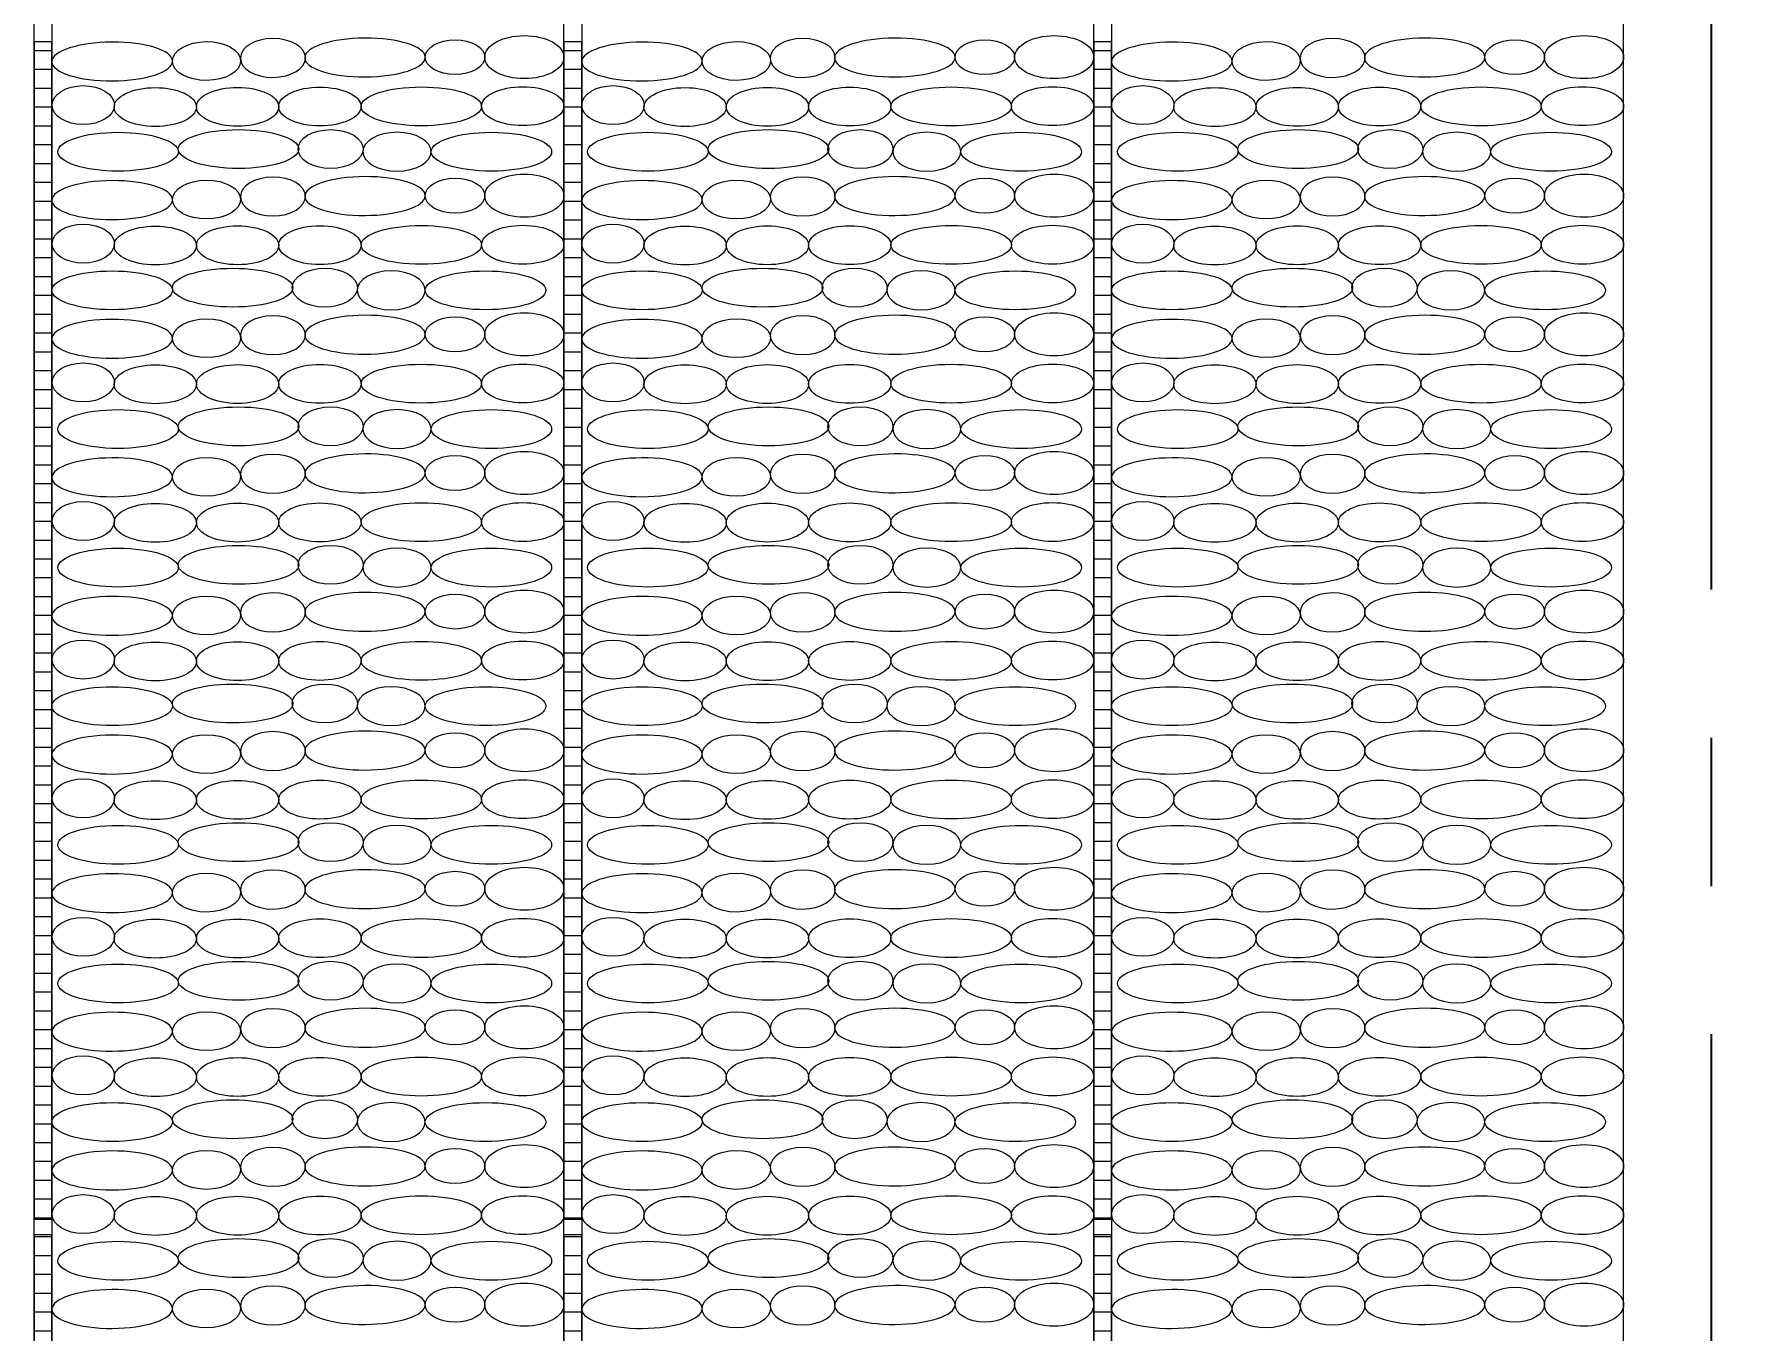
# Model space of a CAD drawing. Header units: inches. Extents: x 523 to 1492, y 69 to 539.
# Drawn here: x 644.29 to 650.04, y 438.91 to 443.29 of the extents above; entities that cross this region are included whole.
import ezdxf

# ---------------------------------------------------------------- set-up
doc = ezdxf.new("R2010")
doc.units = ezdxf.units.IN
doc.header["$MEASUREMENT"] = 0
doc.linetypes.add('CENTERX2', pattern=[4, 2.5, -0.5, 0.5, -0.5])
doc.styles.get("Standard").update_dxf_attribs({"font": 'arial.ttf'})
doc.dimstyles.new('ISO-25', dxfattribs={"dimtxt": 2.5, "dimasz": 2.5, "dimexe": 1.25, "dimexo": 0, "dimtad": 1, "dimdec": 0, "dimtxsty": 'Standard', "dimcen": 2.5, "dimadec": 0, "dimazin": 0, "dimtfac": 1, "dimtdec": 0, "dimtmove": 0, "dimatfit": 3, "dimfxl": 0, "dimarcsym": 0})
pattern_1 = [(0, (44.6572, 0.01436), (1e-16, 0.3175), [])]
pattern_2 = [(0, (53.58904, 0.01436), (1e-16, 0.3175), [])]
pattern_3 = [(0, (62.52087, 0.01436), (1e-16, 0.3175), [])]

# ---------------------------------------------------------------- blocks, each defined once
blk = doc.blocks.new('Бут.полосы')
at = {"linetype": 'ByBlock', "lineweight": 15}
h = blk.add_hatch(dxfattribs=at)
h.set_pattern_fill('ANSI31', color=22, scale=0.1, angle=315, style=0)
h.set_pattern_definition(pattern_1)
h.paths.add_polyline_path([(1999.92, -4735.691), (1999.62, -4735.691), (1999.62, -4755.546), (1999.92, -4755.546)])
h = blk.add_hatch(dxfattribs=at)
h.set_pattern_fill('ANSI31', color=22, scale=0.1, angle=315, style=0)
h.set_pattern_definition(pattern_2)
h.paths.add_polyline_path([(2008.852, -4735.691), (2008.552, -4735.691), (2008.552, -4755.546), (2008.852, -4755.546)])
h = blk.add_hatch(dxfattribs=at)
h.set_pattern_fill('ANSI31', color=22, scale=0.1, angle=315, style=0)
h.set_pattern_definition(pattern_3)
h.paths.add_polyline_path([(2017.784, -4735.691), (2017.484, -4735.691), (2017.484, -4755.546), (2017.784, -4755.546)])
h = blk.add_hatch(dxfattribs=at)
h.set_pattern_fill('ANSI31', color=22, scale=0.1, angle=315, style=0)
h.set_pattern_definition(pattern_1)
h.paths.add_polyline_path([(1999.92, -4755.806), (1999.62, -4755.806), (1999.62, -4775.784), (1999.92, -4775.784)])
h = blk.add_hatch(dxfattribs=at)
h.set_pattern_fill('ANSI31', color=22, scale=0.1, angle=315, style=0)
h.set_pattern_definition(pattern_2)
h.paths.add_polyline_path([(2008.852, -4755.806), (2008.552, -4755.806), (2008.552, -4775.784), (2008.852, -4775.784)])
h = blk.add_hatch(dxfattribs=at)
h.set_pattern_fill('ANSI31', color=22, scale=0.1, angle=315, style=0)
h.set_pattern_definition(pattern_3)
h.paths.add_polyline_path([(2017.784, -4755.806), (2017.484, -4755.806), (2017.484, -4775.784), (2017.784, -4775.784)])
at = {"color": 7, "linetype": 'ByBlock', "lineweight": 15}
for points in [[(1990.988, -4776.027), (1999.62, -4776.027), (1999.62, -4691.934), (1990.988, -4691.934)], [(1999.92, -4776.027), (2008.552, -4776.027), (2008.552, -4691.934), (1999.92, -4691.934)], [(2008.852, -4776.027), (2017.484, -4776.027), (2017.484, -4691.934), (2008.852, -4691.934)], [(2017.784, -4776.027), (2026.416, -4776.027), (2026.416, -4691.934), (2017.784, -4691.934)]]:
    blk.add_lwpolyline(points, close=True, dxfattribs=at)
at = {"color": 22, "linetype": 'ByBlock', "lineweight": 15}
for points in [[(1999.92, -4735.691), (1999.62, -4735.691), (1999.62, -4755.546), (1999.92, -4755.546)], [(2008.852, -4735.691), (2008.552, -4735.691), (2008.552, -4755.546), (2008.852, -4755.546)], [(2017.784, -4735.691), (2017.484, -4735.691), (2017.484, -4755.546), (2017.784, -4755.546)], [(1999.92, -4755.806), (1999.62, -4755.806), (1999.62, -4775.784), (1999.92, -4775.784)], [(2008.852, -4755.806), (2008.552, -4755.806), (2008.552, -4775.784), (2008.852, -4775.784)], [(2017.784, -4755.806), (2017.484, -4755.806), (2017.484, -4775.784), (2017.784, -4775.784)]]:
    blk.add_lwpolyline(points, close=True, dxfattribs=at)
at = {"color": 253, "linetype": 'ByBlock', "lineweight": 15, "extrusion": (0, 0, -1)}
for centre, major_axis, ratio in [((2000.936, -4736.021), (-1.016, -0.005), 0.322367), ((2003.646, -4735.962), (-0.549, -0.003), 0.596748), ((2005.198, -4735.954), (-1.016, -0.005), 0.322367), ((2009.868, -4736.021), (-1.016, -0.005), 0.322367), ((2012.578, -4735.962), (-0.549, -0.003), 0.596748), ((2014.13, -4735.954), (-1.016, -0.005), 0.322367), ((2018.8, -4736.021), (-1.016, -0.005), 0.322367), ((2021.51, -4735.962), (-0.549, -0.003), 0.596748), ((2023.062, -4735.954), (-1.016, -0.005), 0.322367), ((2005.738, -4737.543), (-0.575, 0), 0.569135), ((2014.67, -4737.543), (-0.575, 0), 0.569135), ((2023.602, -4737.543), (-0.575, 0), 0.569135), ((2000.936, -4738.358), (-1.016, -0.005), 0.322367), ((2003.646, -4738.298), (-0.549, -0.003), 0.596748), ((2005.198, -4738.29), (-1.016, -0.005), 0.322367), ((2009.868, -4738.358), (-1.016, -0.005), 0.322367), ((2012.578, -4738.298), (-0.549, -0.003), 0.596748), ((2014.13, -4738.29), (-1.016, -0.005), 0.322367), ((2018.8, -4738.358), (-1.016, -0.005), 0.322367), ((2021.51, -4738.298), (-0.549, -0.003), 0.596748), ((2023.062, -4738.29), (-1.016, -0.005), 0.322367), ((2005.639, -4739.88), (-0.575, 0), 0.569135), ((2014.571, -4739.88), (-0.575, 0), 0.569135), ((2023.503, -4739.88), (-0.575, 0), 0.569135), ((2000.936, -4740.697), (-1.016, -0.005), 0.322367), ((2003.646, -4740.637), (-0.549, -0.003), 0.596748), ((2005.198, -4740.629), (-1.016, -0.005), 0.322367), ((2009.868, -4740.697), (-1.016, -0.005), 0.322367), ((2012.578, -4740.637), (-0.549, -0.003), 0.596748), ((2014.13, -4740.629), (-1.016, -0.005), 0.322367), ((2018.8, -4740.697), (-1.016, -0.005), 0.322367), ((2021.51, -4740.637), (-0.549, -0.003), 0.596748), ((2023.062, -4740.629), (-1.016, -0.005), 0.322367), ((2005.738, -4742.219), (-0.575, 0), 0.569135), ((2014.67, -4742.219), (-0.575, 0), 0.569135), ((2023.602, -4742.219), (-0.575, 0), 0.569135), ((2000.936, -4743.033), (-1.016, -0.005), 0.322367), ((2003.646, -4742.974), (-0.549, -0.003), 0.596748), ((2005.198, -4742.966), (-1.016, -0.005), 0.322367), ((2009.868, -4743.033), (-1.016, -0.005), 0.322367), ((2012.578, -4742.974), (-0.549, -0.003), 0.596748), ((2014.13, -4742.966), (-1.016, -0.005), 0.322367), ((2018.8, -4743.033), (-1.016, -0.005), 0.322367), ((2021.51, -4742.974), (-0.549, -0.003), 0.596748), ((2023.062, -4742.966), (-1.016, -0.005), 0.322367), ((2005.738, -4744.556), (-0.575, 0), 0.569135), ((2014.67, -4744.556), (-0.575, 0), 0.569135), ((2023.602, -4744.556), (-0.575, 0), 0.569135), ((2003.646, -4745.311), (-0.549, -0.003), 0.596748), ((2005.198, -4745.303), (-1.016, -0.005), 0.322367), ((2012.578, -4745.311), (-0.549, -0.003), 0.596748), ((2014.13, -4745.303), (-1.016, -0.005), 0.322367), ((2021.51, -4745.311), (-0.549, -0.003), 0.596748), ((2023.062, -4745.303), (-1.016, -0.005), 0.322367), ((2000.936, -4745.37), (-1.016, -0.005), 0.322367), ((2009.868, -4745.37), (-1.016, -0.005), 0.322367), ((2018.8, -4745.37), (-1.016, -0.005), 0.322367), ((2005.639, -4746.892), (-0.575, 0), 0.569135), ((2014.571, -4746.892), (-0.575, 0), 0.569135), ((2023.503, -4746.892), (-0.575, 0), 0.569135), ((2005.198, -4747.642), (-1.016, -0.005), 0.322367), ((2014.13, -4747.642), (-1.016, -0.005), 0.322367), ((2023.062, -4747.642), (-1.016, -0.005), 0.322367), ((2000.936, -4747.709), (-1.016, -0.005), 0.322367), ((2003.646, -4747.65), (-0.549, -0.003), 0.596748), ((2009.868, -4747.709), (-1.016, -0.005), 0.322367), ((2012.578, -4747.65), (-0.549, -0.003), 0.596748), ((2018.8, -4747.709), (-1.016, -0.005), 0.322367), ((2021.51, -4747.65), (-0.549, -0.003), 0.596748), ((2005.738, -4749.231), (-0.575, 0), 0.569135), ((2014.67, -4749.231), (-0.575, 0), 0.569135), ((2023.602, -4749.231), (-0.575, 0), 0.569135), ((2000.936, -4750.046), (-1.016, -0.005), 0.322367), ((2003.646, -4749.986), (-0.549, -0.003), 0.596748), ((2005.198, -4749.978), (-1.016, -0.005), 0.322367), ((2009.868, -4750.046), (-1.016, -0.005), 0.322367), ((2012.578, -4749.986), (-0.549, -0.003), 0.596748), ((2014.13, -4749.978), (-1.016, -0.005), 0.322367), ((2018.8, -4750.046), (-1.016, -0.005), 0.322367), ((2021.51, -4749.986), (-0.549, -0.003), 0.596748), ((2023.062, -4749.978), (-1.016, -0.005), 0.322367), ((2005.738, -4751.568), (-0.575, 0), 0.569135), ((2014.67, -4751.568), (-0.575, 0), 0.569135), ((2023.602, -4751.568), (-0.575, 0), 0.569135), ((2000.936, -4752.382), (-1.016, -0.005), 0.322367), ((2003.646, -4752.323), (-0.549, -0.003), 0.596748), ((2005.198, -4752.315), (-1.016, -0.005), 0.322367), ((2009.868, -4752.382), (-1.016, -0.005), 0.322367), ((2012.578, -4752.323), (-0.549, -0.003), 0.596748), ((2014.13, -4752.315), (-1.016, -0.005), 0.322367), ((2018.8, -4752.382), (-1.016, -0.005), 0.322367), ((2021.51, -4752.323), (-0.549, -0.003), 0.596748), ((2023.062, -4752.315), (-1.016, -0.005), 0.322367), ((2005.639, -4753.905), (-0.575, 0), 0.569135), ((2014.571, -4753.905), (-0.575, 0), 0.569135), ((2023.503, -4753.905), (-0.575, 0), 0.569135), ((2000.936, -4754.721), (-1.016, -0.005), 0.322367), ((2003.646, -4754.662), (-0.549, -0.003), 0.596748), ((2005.198, -4754.654), (-1.016, -0.005), 0.322367), ((2009.868, -4754.721), (-1.016, -0.005), 0.322367), ((2012.578, -4754.662), (-0.549, -0.003), 0.596748), ((2014.13, -4754.654), (-1.016, -0.005), 0.322367), ((2018.8, -4754.721), (-1.016, -0.005), 0.322367), ((2021.51, -4754.662), (-0.549, -0.003), 0.596748), ((2023.062, -4754.654), (-1.016, -0.005), 0.322367), ((2005.738, -4756.244), (-0.575, 0), 0.569135), ((2014.67, -4756.244), (-0.575, 0), 0.569135), ((2023.602, -4756.244), (-0.575, 0), 0.569135), ((2000.936, -4757.058), (-1.016, -0.005), 0.322367), ((2003.646, -4756.999), (-0.549, -0.003), 0.596748), ((2005.198, -4756.991), (-1.016, -0.005), 0.322367), ((2009.868, -4757.058), (-1.016, -0.005), 0.322367), ((2012.578, -4756.999), (-0.549, -0.003), 0.596748), ((2014.13, -4756.991), (-1.016, -0.005), 0.322367), ((2018.8, -4757.058), (-1.016, -0.005), 0.322367), ((2021.51, -4756.999), (-0.549, -0.003), 0.596748), ((2023.062, -4756.991), (-1.016, -0.005), 0.322367)]:
    blk.add_ellipse(centre, major_axis=major_axis, ratio=ratio, dxfattribs=at)
at = {"color": 253, "linetype": 'ByBlock', "lineweight": 15}
for centre, major_axis, ratio in [((2002.527, -4736.013), (0.575, 0.003), 0.569135), ((2006.716, -4735.948), (-0.502, 0), 0.586261), ((2007.885, -4735.948), (-0.667, 0), 0.543772), ((2011.459, -4736.013), (0.575, 0.003), 0.569135), ((2015.648, -4735.948), (-0.502, 0), 0.586261), ((2016.817, -4735.948), (-0.667, 0), 0.543772), ((2020.391, -4736.013), (0.575, 0.003), 0.569135), ((2024.58, -4735.948), (-0.502, 0), 0.586261), ((2025.749, -4735.948), (-0.667, 0), 0.543772), ((2000.448, -4736.757), (-0.525, 0), 0.625314), ((2001.663, -4736.789), (0.694, 0), 0.47197), ((2003.051, -4736.785), (0.694, 0), 0.47197), ((2004.438, -4736.781), (0.694, 0), 0.47197), ((2006.148, -4736.778), (1.016, 0), 0.322367), ((2007.858, -4736.774), (0.694, 0), 0.47197), ((2009.379, -4736.757), (-0.525, 0), 0.625314), ((2010.595, -4736.789), (0.694, 0), 0.47197), ((2011.982, -4736.785), (0.694, 0), 0.47197), ((2013.37, -4736.781), (0.694, 0), 0.47197), ((2015.08, -4736.778), (1.016, 0), 0.322367), ((2016.79, -4736.774), (0.694, 0), 0.47197), ((2018.311, -4736.757), (-0.525, 0), 0.625314), ((2019.527, -4736.789), (0.694, 0), 0.47197), ((2020.914, -4736.785), (0.694, 0), 0.47197), ((2022.302, -4736.781), (0.694, 0), 0.47197), ((2024.012, -4736.778), (1.016, 0), 0.322367), ((2025.722, -4736.774), (0.694, 0), 0.47197), ((2001.035, -4737.543), (1.016, 0), 0.322367), ((2003.067, -4737.498), (1.016, 0), 0.322367), ((2004.619, -4737.498), (0.549, 0), 0.596748), ((2007.329, -4737.543), (1.016, 0), 0.322367), ((2009.967, -4737.543), (1.016, 0), 0.322367), ((2011.999, -4737.498), (1.016, 0), 0.322367), ((2013.55, -4737.498), (0.549, 0), 0.596748), ((2016.261, -4737.543), (1.016, 0), 0.322367), ((2018.899, -4737.543), (1.016, 0), 0.322367), ((2020.931, -4737.498), (1.016, 0), 0.322367), ((2022.482, -4737.498), (0.549, 0), 0.596748), ((2025.193, -4737.543), (1.016, 0), 0.322367), ((2002.527, -4738.349), (0.575, 0.003), 0.569135), ((2006.716, -4738.284), (-0.502, 0), 0.586261), ((2007.885, -4738.284), (-0.667, 0), 0.543772), ((2011.459, -4738.349), (0.575, 0.003), 0.569135), ((2015.648, -4738.284), (-0.502, 0), 0.586261), ((2016.817, -4738.284), (-0.667, 0), 0.543772), ((2020.391, -4738.349), (0.575, 0.003), 0.569135), ((2024.58, -4738.284), (-0.502, 0), 0.586261), ((2025.749, -4738.284), (-0.667, 0), 0.543772), ((2000.448, -4739.094), (-0.525, 0), 0.625314), ((2001.663, -4739.125), (0.694, 0), 0.47197), ((2003.051, -4739.121), (0.694, 0), 0.47197), ((2004.438, -4739.118), (0.694, 0), 0.47197), ((2006.148, -4739.114), (1.016, 0), 0.322367), ((2007.858, -4739.111), (0.694, 0), 0.47197), ((2009.379, -4739.094), (-0.525, 0), 0.625314), ((2010.595, -4739.125), (0.694, 0), 0.47197), ((2011.982, -4739.121), (0.694, 0), 0.47197), ((2013.37, -4739.118), (0.694, 0), 0.47197), ((2015.08, -4739.114), (1.016, 0), 0.322367), ((2016.79, -4739.111), (0.694, 0), 0.47197), ((2018.311, -4739.094), (-0.525, 0), 0.625314), ((2019.527, -4739.125), (0.694, 0), 0.47197), ((2020.914, -4739.121), (0.694, 0), 0.47197), ((2022.302, -4739.118), (0.694, 0), 0.47197), ((2024.012, -4739.114), (1.016, 0), 0.322367), ((2025.722, -4739.111), (0.694, 0), 0.47197), ((2000.936, -4739.88), (1.016, 0), 0.322367), ((2002.968, -4739.835), (1.016, 0), 0.322367), ((2004.52, -4739.835), (0.549, 0), 0.596748), ((2007.23, -4739.88), (1.016, 0), 0.322367), ((2009.868, -4739.88), (1.016, 0), 0.322367), ((2011.9, -4739.835), (1.016, 0), 0.322367), ((2013.452, -4739.835), (0.549, 0), 0.596748), ((2016.162, -4739.88), (1.016, 0), 0.322367), ((2018.8, -4739.88), (1.016, 0), 0.322367), ((2020.832, -4739.835), (1.016, 0), 0.322367), ((2022.384, -4739.835), (0.549, 0), 0.596748), ((2025.094, -4739.88), (1.016, 0), 0.322367), ((2002.527, -4740.688), (0.575, 0.003), 0.569135), ((2006.716, -4740.623), (-0.502, 0), 0.586261), ((2007.885, -4740.623), (-0.667, 0), 0.543772), ((2011.459, -4740.688), (0.575, 0.003), 0.569135), ((2015.648, -4740.623), (-0.502, 0), 0.586261), ((2016.817, -4740.623), (-0.667, 0), 0.543772), ((2020.391, -4740.688), (0.575, 0.003), 0.569135), ((2024.58, -4740.623), (-0.502, 0), 0.586261), ((2025.749, -4740.623), (-0.667, 0), 0.543772), ((2000.448, -4741.433), (-0.525, 0), 0.625314), ((2001.663, -4741.464), (0.694, 0), 0.47197), ((2003.051, -4741.461), (0.694, 0), 0.47197), ((2004.438, -4741.457), (0.694, 0), 0.47197), ((2006.148, -4741.454), (1.016, 0), 0.322367), ((2007.858, -4741.45), (0.694, 0), 0.47197), ((2009.379, -4741.433), (-0.525, 0), 0.625314), ((2010.595, -4741.464), (0.694, 0), 0.47197), ((2011.982, -4741.461), (0.694, 0), 0.47197), ((2013.37, -4741.457), (0.694, 0), 0.47197), ((2015.08, -4741.454), (1.016, 0), 0.322367), ((2016.79, -4741.45), (0.694, 0), 0.47197), ((2018.311, -4741.433), (-0.525, 0), 0.625314), ((2019.527, -4741.464), (0.694, 0), 0.47197), ((2020.914, -4741.461), (0.694, 0), 0.47197), ((2022.302, -4741.457), (0.694, 0), 0.47197), ((2024.012, -4741.454), (1.016, 0), 0.322367), ((2025.722, -4741.45), (0.694, 0), 0.47197), ((2003.067, -4742.174), (1.016, 0), 0.322367), ((2004.619, -4742.174), (0.549, 0), 0.596748), ((2011.999, -4742.174), (1.016, 0), 0.322367), ((2013.55, -4742.174), (0.549, 0), 0.596748), ((2020.931, -4742.174), (1.016, 0), 0.322367), ((2022.482, -4742.174), (0.549, 0), 0.596748), ((2001.035, -4742.219), (1.016, 0), 0.322367), ((2007.329, -4742.219), (1.016, 0), 0.322367), ((2009.967, -4742.219), (1.016, 0), 0.322367), ((2016.261, -4742.219), (1.016, 0), 0.322367), ((2018.899, -4742.219), (1.016, 0), 0.322367), ((2025.193, -4742.219), (1.016, 0), 0.322367), ((2002.527, -4743.025), (0.575, 0.003), 0.569135), ((2006.716, -4742.96), (-0.502, 0), 0.586261), ((2007.885, -4742.96), (-0.667, 0), 0.543772), ((2011.459, -4743.025), (0.575, 0.003), 0.569135), ((2015.648, -4742.96), (-0.502, 0), 0.586261), ((2016.817, -4742.96), (-0.667, 0), 0.543772), ((2020.391, -4743.025), (0.575, 0.003), 0.569135), ((2024.58, -4742.96), (-0.502, 0), 0.586261), ((2025.749, -4742.96), (-0.667, 0), 0.543772), ((2000.448, -4743.77), (-0.525, 0), 0.625314), ((2001.663, -4743.801), (0.694, 0), 0.47197), ((2003.051, -4743.797), (0.694, 0), 0.47197), ((2004.438, -4743.793), (0.694, 0), 0.47197), ((2006.148, -4743.79), (1.016, 0), 0.322367), ((2007.858, -4743.787), (0.694, 0), 0.47197), ((2009.379, -4743.77), (-0.525, 0), 0.625314), ((2010.595, -4743.801), (0.694, 0), 0.47197), ((2011.982, -4743.797), (0.694, 0), 0.47197), ((2013.37, -4743.793), (0.694, 0), 0.47197), ((2015.08, -4743.79), (1.016, 0), 0.322367), ((2016.79, -4743.787), (0.694, 0), 0.47197), ((2018.311, -4743.77), (-0.525, 0), 0.625314), ((2019.527, -4743.801), (0.694, 0), 0.47197), ((2020.914, -4743.797), (0.694, 0), 0.47197), ((2022.302, -4743.793), (0.694, 0), 0.47197), ((2024.012, -4743.79), (1.016, 0), 0.322367), ((2025.722, -4743.787), (0.694, 0), 0.47197), ((2001.035, -4744.556), (1.016, 0), 0.322367), ((2003.067, -4744.51), (1.016, 0), 0.322367), ((2004.619, -4744.51), (0.549, 0), 0.596748), ((2007.329, -4744.556), (1.016, 0), 0.322367), ((2009.967, -4744.556), (1.016, 0), 0.322367), ((2011.999, -4744.51), (1.016, 0), 0.322367), ((2013.55, -4744.51), (0.549, 0), 0.596748), ((2016.261, -4744.556), (1.016, 0), 0.322367), ((2018.899, -4744.556), (1.016, 0), 0.322367), ((2020.931, -4744.51), (1.016, 0), 0.322367), ((2022.482, -4744.51), (0.549, 0), 0.596748), ((2025.193, -4744.556), (1.016, 0), 0.322367), ((2006.716, -4745.297), (-0.502, 0), 0.586261), ((2007.885, -4745.297), (-0.667, 0), 0.543772), ((2015.648, -4745.297), (-0.502, 0), 0.586261), ((2016.817, -4745.297), (-0.667, 0), 0.543772), ((2024.58, -4745.297), (-0.502, 0), 0.586261), ((2025.749, -4745.297), (-0.667, 0), 0.543772), ((2002.527, -4745.362), (0.575, 0.003), 0.569135), ((2011.459, -4745.362), (0.575, 0.003), 0.569135), ((2020.391, -4745.362), (0.575, 0.003), 0.569135), ((2000.448, -4746.107), (-0.525, 0), 0.625314), ((2001.663, -4746.138), (0.694, 0), 0.47197), ((2003.051, -4746.134), (0.694, 0), 0.47197), ((2004.438, -4746.13), (0.694, 0), 0.47197), ((2006.148, -4746.127), (1.016, 0), 0.322367), ((2007.858, -4746.123), (0.694, 0), 0.47197), ((2009.379, -4746.107), (-0.525, 0), 0.625314), ((2010.595, -4746.138), (0.694, 0), 0.47197), ((2011.982, -4746.134), (0.694, 0), 0.47197), ((2013.37, -4746.13), (0.694, 0), 0.47197), ((2015.08, -4746.127), (1.016, 0), 0.322367), ((2016.79, -4746.123), (0.694, 0), 0.47197), ((2018.311, -4746.107), (-0.525, 0), 0.625314), ((2019.527, -4746.138), (0.694, 0), 0.47197), ((2020.914, -4746.134), (0.694, 0), 0.47197), ((2022.302, -4746.13), (0.694, 0), 0.47197), ((2024.012, -4746.127), (1.016, 0), 0.322367), ((2025.722, -4746.123), (0.694, 0), 0.47197), ((2000.936, -4746.892), (1.016, 0), 0.322367), ((2002.968, -4746.847), (1.016, 0), 0.322367), ((2004.52, -4746.847), (0.549, 0), 0.596748), ((2007.23, -4746.892), (1.016, 0), 0.322367), ((2009.868, -4746.892), (1.016, 0), 0.322367), ((2011.9, -4746.847), (1.016, 0), 0.322367), ((2013.452, -4746.847), (0.549, 0), 0.596748), ((2016.162, -4746.892), (1.016, 0), 0.322367), ((2018.8, -4746.892), (1.016, 0), 0.322367), ((2020.832, -4746.847), (1.016, 0), 0.322367), ((2022.384, -4746.847), (0.549, 0), 0.596748), ((2025.094, -4746.892), (1.016, 0), 0.322367), ((2007.885, -4747.636), (-0.667, 0), 0.543772), ((2016.817, -4747.636), (-0.667, 0), 0.543772), ((2025.749, -4747.636), (-0.667, 0), 0.543772), ((2002.527, -4747.701), (0.575, 0.003), 0.569135), ((2006.716, -4747.636), (-0.502, 0), 0.586261), ((2011.459, -4747.701), (0.575, 0.003), 0.569135), ((2015.648, -4747.636), (-0.502, 0), 0.586261), ((2020.391, -4747.701), (0.575, 0.003), 0.569135), ((2024.58, -4747.636), (-0.502, 0), 0.586261), ((2000.448, -4748.446), (-0.525, 0), 0.625314), ((2001.663, -4748.477), (0.694, 0), 0.47197), ((2003.051, -4748.473), (0.694, 0), 0.47197), ((2004.438, -4748.469), (0.694, 0), 0.47197), ((2006.148, -4748.466), (1.016, 0), 0.322367), ((2007.858, -4748.462), (0.694, 0), 0.47197), ((2009.379, -4748.446), (-0.525, 0), 0.625314), ((2010.595, -4748.477), (0.694, 0), 0.47197), ((2011.982, -4748.473), (0.694, 0), 0.47197), ((2013.37, -4748.469), (0.694, 0), 0.47197), ((2015.08, -4748.466), (1.016, 0), 0.322367), ((2016.79, -4748.462), (0.694, 0), 0.47197), ((2018.311, -4748.446), (-0.525, 0), 0.625314), ((2019.527, -4748.477), (0.694, 0), 0.47197), ((2020.914, -4748.473), (0.694, 0), 0.47197), ((2022.302, -4748.469), (0.694, 0), 0.47197), ((2024.012, -4748.466), (1.016, 0), 0.322367), ((2025.722, -4748.462), (0.694, 0), 0.47197), ((2001.035, -4749.231), (1.016, 0), 0.322367), ((2003.067, -4749.186), (1.016, 0), 0.322367), ((2004.619, -4749.186), (0.549, 0), 0.596748), ((2007.329, -4749.231), (1.016, 0), 0.322367), ((2009.967, -4749.231), (1.016, 0), 0.322367), ((2011.999, -4749.186), (1.016, 0), 0.322367), ((2013.55, -4749.186), (0.549, 0), 0.596748), ((2016.261, -4749.231), (1.016, 0), 0.322367), ((2018.899, -4749.231), (1.016, 0), 0.322367), ((2020.931, -4749.186), (1.016, 0), 0.322367), ((2022.482, -4749.186), (0.549, 0), 0.596748), ((2025.193, -4749.231), (1.016, 0), 0.322367), ((2007.885, -4749.972), (-0.667, 0), 0.543772), ((2016.817, -4749.972), (-0.667, 0), 0.543772), ((2025.749, -4749.972), (-0.667, 0), 0.543772), ((2002.527, -4750.037), (0.575, 0.003), 0.569135), ((2006.716, -4749.972), (-0.502, 0), 0.586261), ((2011.459, -4750.037), (0.575, 0.003), 0.569135), ((2015.648, -4749.972), (-0.502, 0), 0.586261), ((2020.391, -4750.037), (0.575, 0.003), 0.569135), ((2024.58, -4749.972), (-0.502, 0), 0.586261), ((2000.448, -4750.782), (-0.525, 0), 0.625314), ((2003.051, -4750.81), (0.694, 0), 0.47197), ((2004.438, -4750.806), (0.694, 0), 0.47197), ((2006.148, -4750.803), (1.016, 0), 0.322367), ((2007.858, -4750.799), (0.694, 0), 0.47197), ((2009.379, -4750.782), (-0.525, 0), 0.625314), ((2011.982, -4750.81), (0.694, 0), 0.47197), ((2013.37, -4750.806), (0.694, 0), 0.47197), ((2015.08, -4750.803), (1.016, 0), 0.322367), ((2016.79, -4750.799), (0.694, 0), 0.47197), ((2018.311, -4750.782), (-0.525, 0), 0.625314), ((2020.914, -4750.81), (0.694, 0), 0.47197), ((2022.302, -4750.806), (0.694, 0), 0.47197), ((2024.012, -4750.803), (1.016, 0), 0.322367), ((2025.722, -4750.799), (0.694, 0), 0.47197), ((2001.663, -4750.813), (0.694, 0), 0.47197), ((2010.595, -4750.813), (0.694, 0), 0.47197), ((2019.527, -4750.813), (0.694, 0), 0.47197), ((2001.035, -4751.568), (1.016, 0), 0.322367), ((2003.067, -4751.523), (1.016, 0), 0.322367), ((2004.619, -4751.523), (0.549, 0), 0.596748), ((2007.329, -4751.568), (1.016, 0), 0.322367), ((2009.967, -4751.568), (1.016, 0), 0.322367), ((2011.999, -4751.523), (1.016, 0), 0.322367), ((2013.55, -4751.523), (0.549, 0), 0.596748), ((2016.261, -4751.568), (1.016, 0), 0.322367), ((2018.899, -4751.568), (1.016, 0), 0.322367), ((2020.931, -4751.523), (1.016, 0), 0.322367), ((2022.482, -4751.523), (0.549, 0), 0.596748), ((2025.193, -4751.568), (1.016, 0), 0.322367), ((2002.527, -4752.374), (0.575, 0.003), 0.569135), ((2006.716, -4752.309), (-0.502, 0), 0.586261), ((2007.885, -4752.309), (-0.667, 0), 0.543772), ((2011.459, -4752.374), (0.575, 0.003), 0.569135), ((2015.648, -4752.309), (-0.502, 0), 0.586261), ((2016.817, -4752.309), (-0.667, 0), 0.543772), ((2020.391, -4752.374), (0.575, 0.003), 0.569135), ((2024.58, -4752.309), (-0.502, 0), 0.586261), ((2025.749, -4752.309), (-0.667, 0), 0.543772), ((2000.448, -4753.119), (-0.525, 0), 0.625314), ((2001.663, -4753.15), (0.694, 0), 0.47197), ((2003.051, -4753.146), (0.694, 0), 0.47197), ((2004.438, -4753.142), (0.694, 0), 0.47197), ((2006.148, -4753.139), (1.016, 0), 0.322367), ((2007.858, -4753.136), (0.694, 0), 0.47197), ((2009.379, -4753.119), (-0.525, 0), 0.625314), ((2010.595, -4753.15), (0.694, 0), 0.47197), ((2011.982, -4753.146), (0.694, 0), 0.47197), ((2013.37, -4753.142), (0.694, 0), 0.47197), ((2015.08, -4753.139), (1.016, 0), 0.322367), ((2016.79, -4753.136), (0.694, 0), 0.47197), ((2018.311, -4753.119), (-0.525, 0), 0.625314), ((2019.527, -4753.15), (0.694, 0), 0.47197), ((2020.914, -4753.146), (0.694, 0), 0.47197), ((2022.302, -4753.142), (0.694, 0), 0.47197), ((2024.012, -4753.139), (1.016, 0), 0.322367), ((2025.722, -4753.136), (0.694, 0), 0.47197), ((2000.936, -4753.905), (1.016, 0), 0.322367), ((2002.968, -4753.859), (1.016, 0), 0.322367), ((2004.52, -4753.859), (0.549, 0), 0.596748), ((2007.23, -4753.905), (1.016, 0), 0.322367), ((2009.868, -4753.905), (1.016, 0), 0.322367), ((2011.9, -4753.859), (1.016, 0), 0.322367), ((2013.452, -4753.859), (0.549, 0), 0.596748), ((2016.162, -4753.905), (1.016, 0), 0.322367), ((2018.8, -4753.905), (1.016, 0), 0.322367), ((2020.832, -4753.859), (1.016, 0), 0.322367), ((2022.384, -4753.859), (0.549, 0), 0.596748), ((2025.094, -4753.905), (1.016, 0), 0.322367), ((2002.527, -4754.713), (0.575, 0.003), 0.569135), ((2006.716, -4754.648), (-0.502, 0), 0.586261), ((2007.885, -4754.648), (-0.667, 0), 0.543772), ((2011.459, -4754.713), (0.575, 0.003), 0.569135), ((2015.648, -4754.648), (-0.502, 0), 0.586261), ((2016.817, -4754.648), (-0.667, 0), 0.543772), ((2020.391, -4754.713), (0.575, 0.003), 0.569135), ((2024.58, -4754.648), (-0.502, 0), 0.586261), ((2025.749, -4754.648), (-0.667, 0), 0.543772), ((2000.448, -4755.458), (-0.525, 0), 0.625314), ((2001.663, -4755.489), (0.694, 0), 0.47197), ((2003.051, -4755.485), (0.694, 0), 0.47197), ((2004.438, -4755.482), (0.694, 0), 0.47197), ((2006.148, -4755.478), (1.016, 0), 0.322367), ((2007.858, -4755.475), (0.694, 0), 0.47197), ((2009.379, -4755.458), (-0.525, 0), 0.625314), ((2010.595, -4755.489), (0.694, 0), 0.47197), ((2011.982, -4755.485), (0.694, 0), 0.47197), ((2013.37, -4755.482), (0.694, 0), 0.47197), ((2015.08, -4755.478), (1.016, 0), 0.322367), ((2016.79, -4755.475), (0.694, 0), 0.47197), ((2018.311, -4755.458), (-0.525, 0), 0.625314), ((2019.527, -4755.489), (0.694, 0), 0.47197), ((2020.914, -4755.485), (0.694, 0), 0.47197), ((2022.302, -4755.482), (0.694, 0), 0.47197), ((2024.012, -4755.478), (1.016, 0), 0.322367), ((2025.722, -4755.475), (0.694, 0), 0.47197), ((2001.035, -4756.244), (1.016, 0), 0.322367), ((2003.067, -4756.199), (1.016, 0), 0.322367), ((2004.619, -4756.199), (0.549, 0), 0.596748), ((2007.329, -4756.244), (1.016, 0), 0.322367), ((2009.967, -4756.244), (1.016, 0), 0.322367), ((2011.999, -4756.199), (1.016, 0), 0.322367), ((2013.55, -4756.199), (0.549, 0), 0.596748), ((2016.261, -4756.244), (1.016, 0), 0.322367), ((2018.899, -4756.244), (1.016, 0), 0.322367), ((2020.931, -4756.199), (1.016, 0), 0.322367), ((2022.482, -4756.199), (0.549, 0), 0.596748), ((2025.193, -4756.244), (1.016, 0), 0.322367), ((2002.527, -4757.05), (0.575, 0.003), 0.569135), ((2006.716, -4756.985), (-0.502, 0), 0.586261), ((2007.885, -4756.985), (-0.667, 0), 0.543772), ((2011.459, -4757.05), (0.575, 0.003), 0.569135), ((2015.648, -4756.985), (-0.502, 0), 0.586261), ((2016.817, -4756.985), (-0.667, 0), 0.543772), ((2020.391, -4757.05), (0.575, 0.003), 0.569135), ((2024.58, -4756.985), (-0.502, 0), 0.586261), ((2025.749, -4756.985), (-0.667, 0), 0.543772)]:
    blk.add_ellipse(centre, major_axis=major_axis, ratio=ratio, dxfattribs=at)
blk = doc.blocks.new('*D234')
at = {"color": 0, "linetype": 'ByBlock', "lineweight": -2}
for p, q in [((649.9457, 452.9402), (653.6775, 452.9402)), ((652.4275, 451.4402), (652.4275, 436.6946)), ((649.3205, 435.1946), (653.6775, 435.1946))]:
    blk.add_line(p, q, dxfattribs=at)
at = {"color": 0, "linetype": 'ByBlock'}
for points in [[(652.1775, 451.4402), (652.6775, 451.4402), (652.4275, 452.9402)], [(652.1775, 436.6946), (652.6775, 436.6946), (652.4275, 435.1946)]]:
    blk.add_solid(points, dxfattribs=at)
at = {"layer": 'Defpoints', "color": 0, "linetype": 'ByBlock'}
for p in [(649.9457, 452.9402), (649.3205, 435.1946), (652.4275, 435.1946)]:
    blk.add_point(p, dxfattribs=at)
at = {"color": 0, "linetype": 'ByBlock', "lineweight": 15, "insert": (651.3463, 444.0674), "char_height": 1.3, "attachment_point": 5, "rotation": 90}
blk.add_mtext('8,0', dxfattribs=at)

msp = doc.modelspace()

# ---------------------------------------------------------------- linework, layer by layer
at = {"color": 7, "linetype": 'CENTERX2'}
msp.add_line((649.9457, 257.4149), (649.9457, 487.5542), dxfattribs=at)

# ---------------------------------------------------------------- block references
at = {"color": 7, "linetype": 'ByBlock', "lineweight": 15, "xscale": 0.2000000000000455, "yscale": 0.2000000000000455, "zscale": 0.2000000000000455}
msp.add_blockref('Бут.полосы', (244.3664, 1390.4), dxfattribs=at)

# ---------------------------------------------------------------- dimensions: what is measured, and where the dimension line sits
at = {"color": 7, "linetype": 'ByBlock', "lineweight": 15}
dim = msp.add_linear_dim(base=(652.4275, 435.1946), p1=(649.9457, 452.9402), p2=(649.3205, 435.1946), angle=90, text='8,0', dimstyle='ISO-25', override={"dimtxt": 1.3, "dimasz": 1.5, "dimgap": 0.3, "dimlfac": 100, "dimrnd": 0.05, "dimtmove": 1, "dimfxl": 1.25}, dxfattribs=at)
dim.commit()
dim.dimension.update_dxf_attribs({"geometry": '*D234', "text_midpoint": (651.3463, 444.0674)})

doc.saveas('drawing.dxf')
